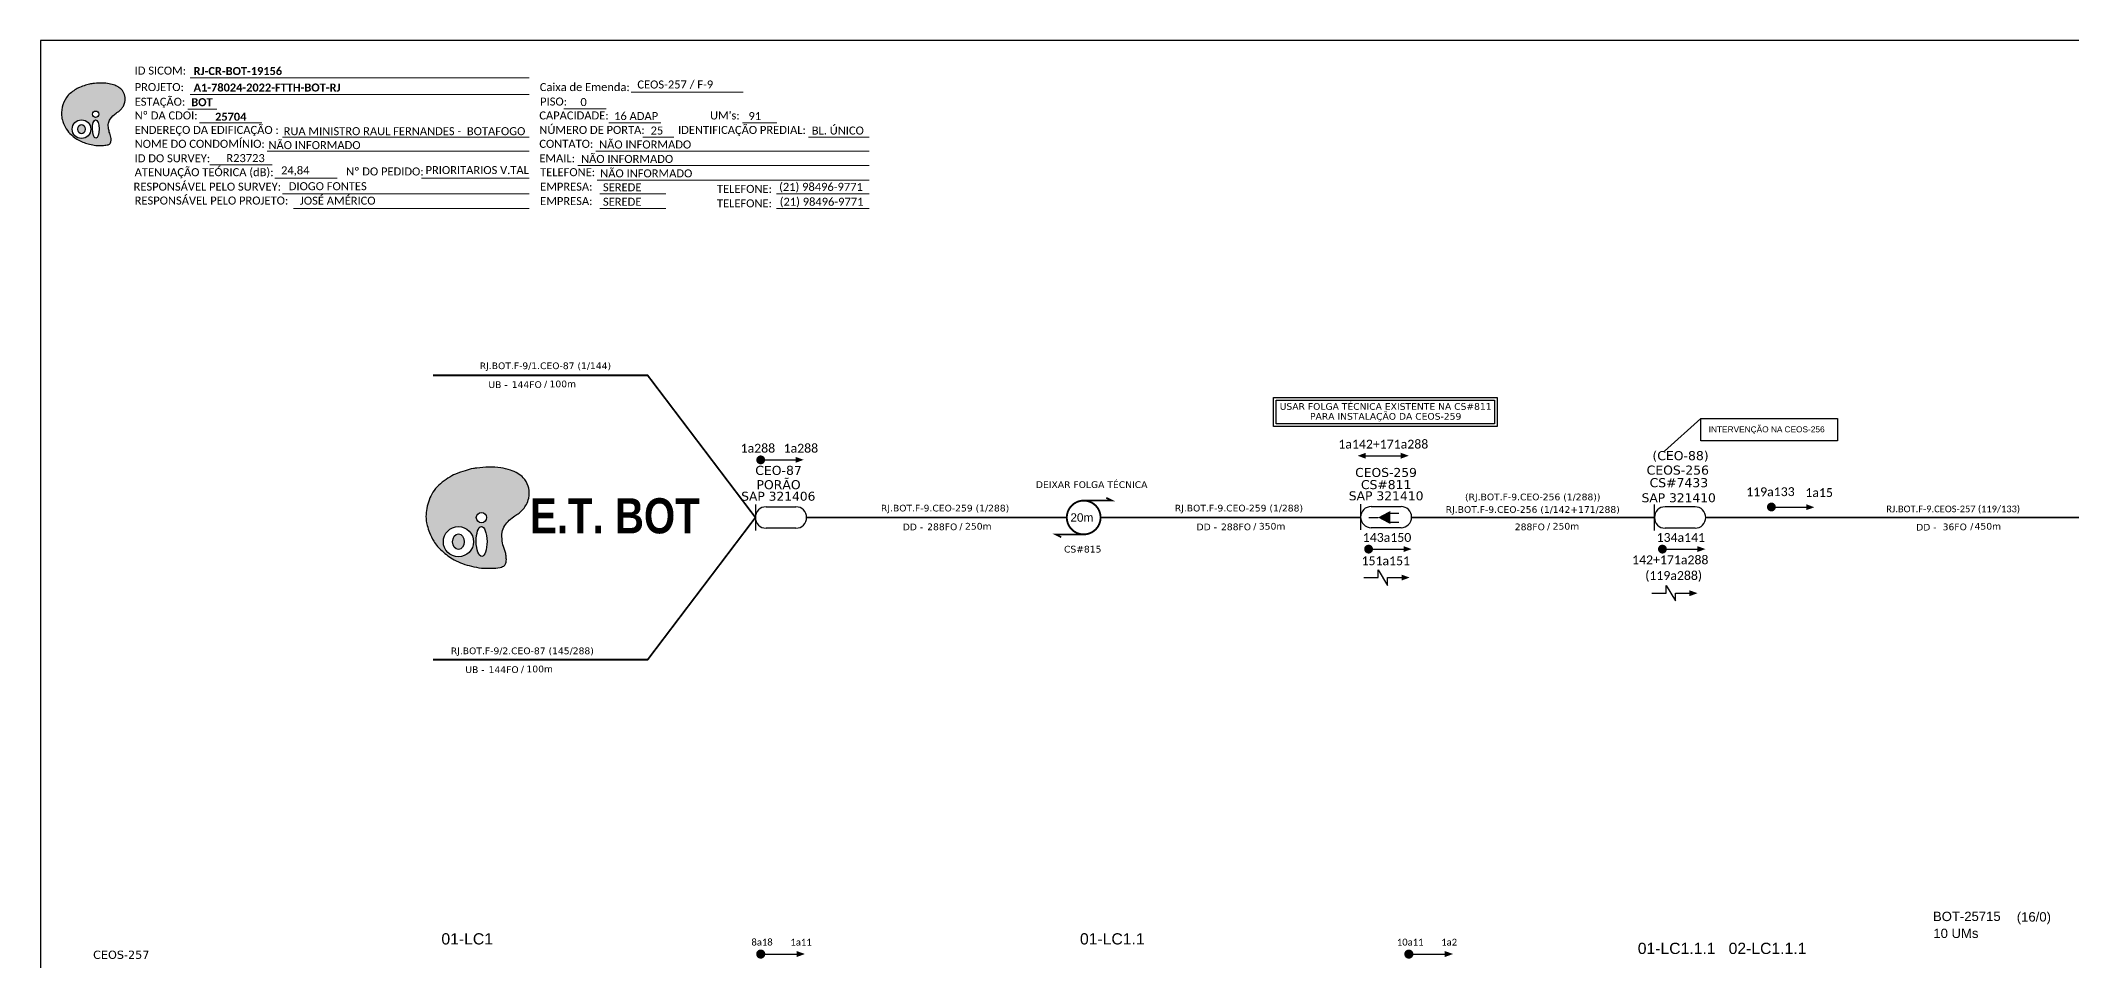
# Model space of a CAD drawing. Extents: x -86 to 1625, y 705 to 1299.
# Drawn here: x -85.8 to 369.1, y 1093.1 to 1299 of the extents above; entities that cross this region are included whole.
import ezdxf
from ezdxf.enums import TextEntityAlignment as Align

# ---------------------------------------------------------------- set-up
doc = ezdxf.new("R2010")
doc.units = 0
doc.layers.add("20.0-LEGENDA DOS CDO'S", color=1, linetype='Continuous', lineweight=0)
doc.layers.add('40.1-ETIQUETAS', color=1, linetype='Continuous', lineweight=20)
for name, color, linetype in [('20.4-CEOS', 1, 'Continuous'), ('20.5-CABO AÉREO', 1, 'Continuous'), ('20.5-CEO', 1, 'Continuous'), ('E.T.', 7, 'Continuous'), ('SETA', 7, 'Continuous')]:
    doc.layers.add(name, color=color, linetype=linetype)
doc.styles.add('ARIAL', font='arial.ttf')
doc.styles.add('siredit', font='verdana.ttf')
doc.styles.get("Standard").update_dxf_attribs({"font": 'arial.ttf'})
doc.styles.add('SWISS BIT', font='swisscb.ttf')
doc.styles.add('WMF-Calibri0', font='calibri.ttf')
doc.styles.add('WMF-Calibri1', font='calibrib.ttf')

# ---------------------------------------------------------------- blocks, each defined once
blk = doc.blocks.new('OI')
h = blk.add_hatch(color=40)
edge = h.paths.add_edge_path()
edge.add_spline(control_points=[(4.35, -0.67), (3.92, -0.99), (3.26, -1.5), (2.81, -2.59), (2.9, -3.5), (3.06, -4.27), (3.31, -4.85), (3.37, -5.39), (3.4, -5.88), (3.2, -6.4), (2.54, -6.61), (1.65, -6.63), (0.55, -6.67), (-0.56, -6.42), (-1.61, -6.14), (-2.77, -5.61), (-3.92, -4.77), (-4.89, -3.7), (-5.34, -2.65), (-5.6, -1.94), (-5.85, -0.96), (-5.71, 0.47), (-5.1, 2.02), (-4.14, 3.02), (-3.3, 3.61), (-2.37, 4.16), (-1.36, 4.44), (-0.56, 4.7), (0.79, 4.85), (2.24, 4.97), (3.79, 4.57), (4.67, 4.21), (5.44, 3.65), (5.76, 2.99), (6.03, 2.21), (6.01, 1.46), (5.72, 0.64), (5.31, 0.08), (4.88, -0.38), (4.51, -0.55), (4.35, -0.67)], knot_values=[0, 0, 0, 0, 1.60434, 2.417191, 3.427595, 4.282808, 4.776746, 5.304182, 5.888771, 6.258406, 6.858137, 7.79129, 8.986195, 10.124242, 11.187857, 12.242908, 13.953784, 15.414161, 16.515391, 17.349188, 17.675853, 19.552021, 21.515531, 22.568638, 23.63245, 24.621084, 25.782718, 26.745347, 27.142653, 29.870543, 31.004649, 31.921532, 32.709589, 33.801391, 34.042471, 35.192333, 35.971461, 36.628871, 37.254359, 37.836911, 37.836911, 37.836911, 37.836911], degree=3, periodic=0)
h.paths.add_polyline_path([(1.13, -0.87, -1), (-0.04, -0.87, -1)], flags=16)
edge = h.paths.add_edge_path(flags=16)
edge.add_ellipse((0.56, -3.59), major_axis=(-0.02, 1.71), ratio=0.361305, start_angle=0, end_angle=360)
h.paths.add_polyline_path([(-0.36, -3.62, -1), (-3.8, -3.62, -1)], flags=16)
edge = h.paths.add_edge_path(flags=0)
edge.add_ellipse((-2.08, -3.62), major_axis=(0, 0.885), ratio=0.758294, start_angle=0, end_angle=360)
at = {"color": 40}
for centre, radius in [((-2.08, -3.62), 1.72), ((0.54, -0.87), 0.587)]:
    blk.add_circle(centre, radius, dxfattribs=at)
blk.add_ellipse((-2.08, -3.62), major_axis=(0, 0.885), ratio=0.758294, start_param=-3.141592653589792, end_param=3.141592653589792, dxfattribs=at)
blk.add_ellipse((0.56, -3.59), major_axis=(-0.02, 1.71), ratio=0.361305, dxfattribs=at)
at = {"color": 40, "start_tangent": (-0.800898, -0.598801), "end_tangent": (-0.800898, -0.598801)}
blk.add_spline([(4.35, -0.67), (3.2, -1.78), (2.9, -2.54), (2.92, -3.55), (3.12, -4.38), (3.28, -4.85), (3.37, -5.37), (3.35, -5.95), (3.2, -6.29), (2.66, -6.55), (1.73, -6.63), (0.54, -6.62), (-0.58, -6.41), (-1.6, -6.11), (-2.56, -5.67), (-3.95, -4.67), (-4.89, -3.56), (-5.37, -2.56), (-5.64, -1.78), (-5.72, -1.46), (-5.63, 0.42), (-4.84, 2.22), (-4.13, 2.99), (-3.27, 3.62), (-2.4, 4.09), (-1.3, 4.47), (-0.37, 4.72), (0.02, 4.77), (2.75, 4.8), (3.85, 4.53), (4.69, 4.16), (5.31, 3.68), (5.85, 2.73), (5.93, 2.5), (5.94, 1.35), (5.67, 0.62), (5.29, 0.08), (4.84, -0.36), (4.35, -0.67)], degree=3, dxfattribs=at)

msp = doc.modelspace()

# ---------------------------------------------------------------- hatches: boundary and pattern name
at = {"layer": 'E.T.'}
h = msp.add_hatch(color=40, dxfattribs=at)
edge = h.paths.add_edge_path()
edge.add_spline(control_points=[(20.4, 1192.64), (19.56, 1192.01), (18.25, 1191.01), (17.37, 1188.86), (17.54, 1187.07), (17.85, 1185.56), (18.35, 1184.43), (18.48, 1183.37), (18.53, 1182.4), (18.14, 1181.39), (16.84, 1180.97), (15.09, 1180.92), (12.93, 1180.85), (10.74, 1181.33), (8.68, 1181.89), (6.39, 1182.94), (4.14, 1184.59), (2.23, 1186.7), (1.35, 1188.76), (0.83, 1190.15), (0.36, 1192.08), (0.63, 1194.88), (1.83, 1197.94), (3.7, 1199.89), (5.36, 1201.06), (7.19, 1202.13), (9.16, 1202.69), (10.74, 1203.21), (13.4, 1203.5), (16.24, 1203.72), (19.29, 1202.95), (21.01, 1202.23), (22.53, 1201.13), (23.17, 1199.85), (23.7, 1198.31), (23.65, 1196.82), (23.08, 1195.21), (22.29, 1194.11), (21.42, 1193.22), (20.7, 1192.87), (20.4, 1192.64)], knot_values=[0, 0, 0, 0, 1.60434, 2.417191, 3.427595, 4.282808, 4.776746, 5.304182, 5.888771, 6.258406, 6.858137, 7.79129, 8.986195, 10.124242, 11.187857, 12.242908, 13.953784, 15.414161, 16.515391, 17.349188, 17.675853, 19.552021, 21.515531, 22.568638, 23.63245, 24.621084, 25.782718, 26.745347, 27.142653, 29.870543, 31.004649, 31.921532, 32.709589, 33.801391, 34.042471, 35.192333, 35.971461, 36.628871, 37.254359, 37.836911, 37.836911, 37.836911, 37.836911], degree=3, periodic=0)
edge = h.paths.add_edge_path(flags=16)
edge.add_ellipse((12.91, 1192.24), major_axis=(1.15, 0), ratio=1, start_angle=180, end_angle=360, ccw=False)
edge.add_ellipse((12.91, 1192.24), major_axis=(-1.15, 0), ratio=1, start_angle=180, end_angle=360, ccw=False)
edge = h.paths.add_edge_path(flags=16)
edge.add_ellipse((12.95, 1186.91), major_axis=(-0.04, 3.36), ratio=0.361305, start_angle=0, end_angle=360)
edge = h.paths.add_edge_path(flags=16)
edge.add_ellipse((7.76, 1186.85), major_axis=(3.38, 0), ratio=1, start_angle=180, end_angle=360, ccw=False)
edge.add_ellipse((7.76, 1186.85), major_axis=(-3.38, 0), ratio=1, start_angle=180, end_angle=360, ccw=False)
edge = h.paths.add_edge_path(flags=0)
edge.add_ellipse((7.76, 1186.85), major_axis=(0, 1.74), ratio=0.758294, start_angle=0, end_angle=360)

# ---------------------------------------------------------------- linework, layer by layer
at = {"color": 7}
for p, q in [((277.91, 1207.1), (286.06, 1214.46)), ((286.06, 1214.46), (316.68, 1214.46)), ((286.06, 1209.42), (286.06, 1214.46)), ((316.68, 1214.46), (316.68, 1209.42)), ((316.68, 1209.42), (286.06, 1209.42))]:
    msp.add_line(p, q, dxfattribs=at)
msp.add_lwpolyline([(-85.84, 705.02), (752.73, 705.02), (752.73, 1299.02), (-85.84, 1299.02), (-85.84, 705.02)])
at = {"color": 7, "lineweight": 0}
for points in [[(-52.37, 1290.67), (23.61, 1290.67)], [(46.45, 1287.47), (71.58, 1287.47)], [(-52.88, 1283.7), (-46.33, 1283.7)], [(-52.37, 1286.98), (23.61, 1286.98)], [(31.4, 1283.75), (40.89, 1283.75)], [(-50.22, 1280.63), (-36.28, 1280.63)], [(41.45, 1280.63), (53.07, 1280.63)], [(71.39, 1280.63), (79.06, 1280.63)], [(-35.06, 1274.28), (23.61, 1274.28)], [(-31.65, 1277.4), (23.61, 1277.4)], [(38.57, 1274.28), (99.79, 1274.28)], [(49.04, 1277.4), (55.98, 1277.4)], [(86.21, 1277.4), (99.77, 1277.4)], [(-47.9, 1271.22), (-33.96, 1271.22)], [(34.53, 1271.05), (99.79, 1271.05)], [(-33.37, 1268.25), (-19.42, 1268.25)], [(-0.53, 1268.26), (23.62, 1268.26)], [(38.81, 1267.81), (99.79, 1267.81)], [(-31.65, 1264.7), (23.61, 1264.7)], [(-29.16, 1261.46), (23.61, 1261.46)], [(39.42, 1264.7), (54.22, 1264.7)], [(39.42, 1261.46), (54.22, 1261.46)], [(79.02, 1264.7), (99.79, 1264.7)], [(79.02, 1261.46), (99.79, 1261.46)]]:
    msp.add_lwpolyline(points, dxfattribs=at)
at = {"color": 7}
for points in [[(190.35, 1219.15), (240.47, 1219.15), (240.47, 1212.64), (190.35, 1212.64)], [(190.95, 1218.55), (239.87, 1218.55), (239.87, 1213.24), (190.95, 1213.24)]]:
    msp.add_lwpolyline(points, close=True, dxfattribs=at)
for points, const_width in [([(74.98, 1205.17, 1), (75.97, 1205.17, 1)], 0.99), ([(147.83, 1196.05, 1.000012), (147.83, 1188.49, 0.999978)], 0.42), ([(301.39, 1194.62, 1), (302.38, 1194.62, 1)], 0.99), ([(211.16, 1185.19, 1), (212.15, 1185.19, 1)], 0.99), ([(276.98, 1185.19, 1), (277.97, 1185.19, 1)], 0.99), ([(74.97, 1094.53, 1), (75.99, 1094.53, 1)], 1.02), ([(220.16, 1094.53, 1), (221.18, 1094.53, 1)], 1.02)]:
    msp.add_lwpolyline(points, format="xyb", close=True, dxfattribs=dict(at, const_width=const_width))
at = {"color": 7, "const_width": 0.394}
for points in [[(147.83, 1196.05), (154.13, 1196.05), (152.87, 1196.68)], [(147.83, 1188.49), (141.53, 1188.49), (142.79, 1187.86)]]:
    msp.add_lwpolyline(points, dxfattribs=at)
at = {"color": 7}
for points in [[(213.78, 1178.82), (213.78, 1180.58), (215.87, 1177.08), (215.88, 1178.82)], [(278.28, 1175.32), (278.28, 1177.08), (280.37, 1173.58), (280.37, 1175.32)]]:
    msp.add_lwpolyline(points, dxfattribs=at)
at = {"layer": '20.4-CEOS', "color": 7}
for p, q in [((284.79, 1194.66), (278.08, 1194.66)), ((284.79, 1189.87), (278.08, 1189.87))]:
    msp.add_line(p, q, dxfattribs=at)
for points in [[(211.73, 1192.27), (213.76, 1192.27)], [(216.41, 1193.22), (218.45, 1193.22)], [(275.69, 1189.38), (275.69, 1195.15)], [(216.41, 1191.23), (218.45, 1191.23)]]:
    msp.add_lwpolyline(points, dxfattribs=at)
msp.add_lwpolyline([(213.76, 1192.27, 0, 2.95, 0), (216.54, 1192.27, 2.95, 2.95, 0)], format="xyseb", dxfattribs=at)
for centre, start, end in [((278.08, 1192.27), 90, 270), ((284.79, 1192.27), 270, 90)]:
    msp.add_arc(centre, 2.39, start, end, dxfattribs=at)
at = {"layer": '20.5-CABO AÉREO', "color": 7, "ltscale": 50, "const_width": 0.4}
for points in [[(2.08, 1224.09), (50.15, 1224.09), (74.29, 1192.27)], [(2.08, 1160.44), (50.15, 1160.44), (74.29, 1192.27)], [(85.79, 1192.27), (144.05, 1192.27)], [(151.61, 1192.27), (209.87, 1192.27)], [(221.37, 1192.27), (275.69, 1192.27)], [(287.19, 1192.27), (375.53, 1192.27)]]:
    msp.add_lwpolyline(points, dxfattribs=at)
at = {"layer": '20.5-CEO', "color": 7}
for p, q in [((76.68, 1194.66), (83.38, 1194.66)), ((212.25, 1194.73), (218.92, 1194.73)), ((83.38, 1189.88), (76.68, 1189.88)), ((218.92, 1189.97), (212.25, 1189.97))]:
    msp.add_line(p, q, dxfattribs=at)
for points in [[(74.29, 1195.15), (74.29, 1189.39)], [(209.87, 1195.22), (209.87, 1189.48)]]:
    msp.add_lwpolyline(points, dxfattribs=at)
for centre, radius, start, end in [((76.68, 1192.27), 2.39, 90, 270), ((83.38, 1192.27), 2.39, 270, 90), ((212.25, 1192.35), 2.38, 90, 270), ((218.92, 1192.35), 2.38, 270, 90)]:
    msp.add_arc(centre, radius, start, end, dxfattribs=at)
at = {"layer": 'E.T.', "color": 40}
for centre, major_axis, ratio in [((12.91, 1192.24), (1.15, 0), 1), ((7.76, 1186.85), (3.38, 0), 1), ((12.95, 1186.91), (-0.04, 3.36), 0.361305)]:
    msp.add_ellipse(centre, major_axis=major_axis, ratio=ratio, dxfattribs=at)
msp.add_ellipse((7.76, 1186.85), major_axis=(0, 1.74), ratio=0.758294, start_param=-3.141592653589792, end_param=3.141592653589792, dxfattribs=at)
at = {"layer": 'E.T.', "color": 40, "start_tangent": (-0.800898, -0.598801), "end_tangent": (-0.800898, -0.598801)}
msp.add_spline([(20.4, 1192.64), (18.12, 1190.46), (17.54, 1188.97), (17.59, 1186.99), (17.97, 1185.35), (18.3, 1184.44), (18.46, 1183.41), (18.44, 1182.26), (18.14, 1181.6), (17.08, 1181.09), (15.25, 1180.92), (12.9, 1180.95), (10.7, 1181.36), (8.7, 1181.95), (6.81, 1182.81), (4.09, 1184.78), (2.23, 1186.97), (1.3, 1188.92), (0.76, 1190.47), (0.61, 1191.1), (0.79, 1194.78), (2.32, 1198.32), (3.74, 1199.83), (5.42, 1201.07), (7.12, 1202), (9.28, 1202.74), (11.11, 1203.23), (11.89, 1203.33), (17.25, 1203.39), (19.41, 1202.86), (21.06, 1202.13), (22.28, 1201.18), (23.35, 1199.32), (23.5, 1198.87), (23.51, 1196.61), (22.98, 1195.17), (22.25, 1194.11), (21.36, 1193.26), (20.4, 1192.64)], degree=3, dxfattribs=at)
at = {"layer": 'SETA', "color": 7}
for points in [[(211.02, 1206.09), (219.53, 1206.09)], [(75.47, 1205.17), (83.98, 1205.17)], [(301.88, 1194.62), (310.39, 1194.56)], [(211.65, 1185.19), (220.17, 1185.19)], [(277.47, 1185.19), (285.98, 1185.19)], [(210.62, 1178.82), (213.78, 1178.82)], [(215.88, 1178.82), (219.04, 1178.82)], [(275.12, 1175.32), (278.28, 1175.32)], [(280.37, 1175.32), (283.54, 1175.32)], [(75.48, 1094.53), (84.22, 1094.53)], [(220.67, 1094.53), (229.41, 1094.53)]]:
    msp.add_lwpolyline(points, dxfattribs=at)
for points in [[(83.3, 1205.84), (85.11, 1205.18), (83.3, 1204.52)], [(211.02, 1206.75), (209.21, 1206.09), (211.02, 1205.43)], [(218.85, 1206.76), (220.66, 1206.1), (218.85, 1205.44)], [(309.71, 1195.24), (311.52, 1194.56), (309.7, 1193.92)], [(219.48, 1185.86), (221.3, 1185.2), (219.48, 1184.54)], [(285.3, 1185.86), (287.12, 1185.2), (285.3, 1184.54)], [(219.04, 1179.48), (220.85, 1178.82), (219.04, 1178.16)], [(283.54, 1175.98), (285.35, 1175.32), (283.54, 1174.66)], [(83.52, 1095.22), (85.38, 1094.55), (83.52, 1093.87)], [(228.71, 1095.22), (230.57, 1094.55), (228.71, 1093.87)]]:
    msp.add_solid(points, dxfattribs=at)

# ---------------------------------------------------------------- block references
at = {"color": 7, "xscale": 1.213923925163967, "yscale": 1.213923925163967, "zscale": 1.213923925163967, "rotation": 0.1532896023949059}
msp.add_blockref('OI', (-74.17, 1283.61), dxfattribs=at)

# ---------------------------------------------------------------- texts
at = {"color": 7, "lineweight": 0, "style": 'WMF-Calibri0'}
for s, height, p in [('ID SICOM:', 1.793, (-64.77, 1291.42)), ('PROJETO:', 1.793, (-64.77, 1287.73)), ('Caixa de Emenda:', 1.7927, (25.99, 1287.73)), ('ESTAÇÃO:', 1.793, (-64.77, 1284.45)), ('Nº DA CDOI:', 1.7927, (-64.77, 1281.38)), ('CAPACIDADE:', 1.7927, (25.88, 1281.38)), ('PISO:', 1.793, (26.06, 1284.49)), ("UM's:", 1.793, (64.12, 1281.38)), ('ENDEREÇO DA EDIFICAÇÃO :', 1.7927, (-64.77, 1278.14)), ('NÚMERO DE PORTA:', 1.7927, (25.88, 1278.14)), ('IDENTIFICAÇÃO PREDIAL:', 1.7927, (56.96, 1278.14)), ('NOME DO CONDOMÍNIO:', 1.7927, (-64.77, 1275.03)), ('CONTATO:', 1.793, (25.88, 1275.03)), ('ATENUAÇÃO TEÓRICA (dB):', 1.7927, (-64.77, 1268.68)), ('ID DO SURVEY:', 1.7927, (-64.77, 1271.79)), ('Nº DO PEDIDO:', 1.7927, (-17.4, 1268.84)), ('EMAIL:', 1.793, (25.88, 1271.79)), ('TELEFONE:', 1.793, (26.06, 1268.68)), ('RESPONSÁVEL PELO SURVEY:', 1.7927, (-65.01, 1265.44)), ('EMPRESA:', 1.793, (26.06, 1265.44)), ('TELEFONE:', 1.793, (65.67, 1264.94)), ('RESPONSÁVEL PELO PROJETO:', 1.7927, (-64.77, 1262.33)), ('EMPRESA:', 1.793, (26.06, 1262.21)), ('TELEFONE:', 1.793, (65.67, 1261.7))]:
    msp.add_text(s, height=height, dxfattribs=at).set_placement(p)
at = {"color": 7}
for s, height, style, p in [('RJ-CR-BOT-19156', 1.7927, 'WMF-Calibri1', (-51.57, 1291.32)), ('A1-78024-2022-FTTH-BOT-RJ', 1.7927, 'WMF-Calibri1', (-51.57, 1287.63)), ('CEOS-257 / F-9', 1.7927, 'WMF-Calibri0', (47.84, 1288.31)), ('BOT', 1.793, 'WMF-Calibri1', (-52.09, 1284.35)), ('0', 1.79, 'WMF-Calibri0', (35.09, 1284.38)), ('16 ADAP', 1.793, 'WMF-Calibri0', (42.63, 1281.25)), ('91', 1.793, 'WMF-Calibri0', (72.74, 1281.23)), ('RUA MINISTRO RAUL FERNANDES -  BOTAFOGO', 1.7927, 'WMF-Calibri0', (-31.39, 1277.86)), ('25', 1.793, 'WMF-Calibri0', (50.81, 1278)), ('BL. ÚNICO', 1.793, 'WMF-Calibri0', (86.91, 1278)), ('NÃO INFORMADO', 1.7927, 'WMF-Calibri0', (-34.8, 1274.74)), ('NÃO INFORMADO', 1.7927, 'WMF-Calibri0', (35.23, 1271.65)), ('NÃO INFORMADO', 1.7927, 'WMF-Calibri0', (39.27, 1274.88)), ('R23723', 1.793, 'WMF-Calibri0', (-44.23, 1271.83)), ('24,84', 1.793, 'WMF-Calibri0', (-31.97, 1269.09)), ('PRIORITARIOS V.TAL', 1.7927, 'WMF-Calibri0', (0.4, 1269.15)), ('NÃO INFORMADO', 1.7927, 'WMF-Calibri0', (39.52, 1268.41)), ('DIOGO FONTES', 1.7927, 'WMF-Calibri0', (-30.25, 1265.54)), ('SEREDE', 1.793, 'WMF-Calibri0', (40.13, 1265.3)), ('(21) 98496-9771', 1.7927, 'WMF-Calibri0', (79.6, 1265.39)), ('JOSÉ AMÉRICO', 1.7927, 'WMF-Calibri0', (-27.76, 1262.3)), ('SEREDE', 1.793, 'WMF-Calibri0', (40.13, 1262.06)), ('(21) 98496-9771', 1.7927, 'WMF-Calibri0', (79.73, 1262.06)), ('CEOS-256', 1.332, 'ARIAL', (304.82, 1211.34)), ('01-LC1.1', 2.52, 'ARIAL', (147, 1096.68)), ('01-LC1.1.1', 2.52, 'ARIAL', (271.95, 1094.55)), ('02-LC1.1.1', 2.52, 'ARIAL', (292.31, 1094.55))]:
    msp.add_text(s, height=height, dxfattribs=dict(at, style=style)).set_placement(p)
at = {"color": 7, "style": 'WMF-Calibri1'}
msp.add_text('25704', height=1.793, dxfattribs=at).set_placement((-43.25, 1281.09), align=Align.CENTER)
at = {"color": 7, "style": 'ARIAL'}
msp.add_text('INTERVENÇÃO NA', height=1.3317, dxfattribs=at).set_placement((304.37, 1211.34), align=Align.RIGHT)
at = {"color": 7}
msp.add_text('20m', height=1.89, dxfattribs=at).set_placement((144.85, 1191.32))
at = {"color": 3, "style": 'ARIAL'}
msp.add_text('01-LC1', height=2.52, dxfattribs=at).set_placement((3.95, 1096.68))
at = {"color": 7, "attachment_point": 5}
for s, insert, char_height, width in [('{\\fCalibri|b0|i0|c0|p34;\\C7;1a288}', (74.84, 1207.77), 1.98, 25.1052), ('{\\fCalibri|b0|i0|c0|p34;\\C7;1a288}', (84.47, 1207.77), 1.98, 25.1052), ('{\\fCalibri|b0|i0|c0|p34;\\C7;1a142\\C0;+171a288}', (214.95, 1208.69), 1.98, 25.1052), ('{\\fCalibri|b0|i0|c0|p34;\\C7;1a15}', (312.58, 1197.84), 1.98, 25.1052), ('{\\fCalibri|b0|i0|c0|p34;\\C7;143a150}', (215.78, 1187.79), 1.98, 25.1052), ('{\\fCalibri|b0|i0|c0|p34;\\C7;134a141}', (281.6, 1187.79), 1.98, 25.1052), ('{\\fCalibri|b0|i0|c0|p34;151a151}', (215.5, 1182.56), 1.98, 25.1052), ('{\\fCalibri|b0|i0|c0|p34;142+171a288}', (279.23, 1182.78), 1.98, 25.1052), ('{\\fCalibri|b0|i0|c0|p34;(119a288)}', (279.99, 1179.06), 1.98, 25.1052), ('{\\fCalibri|b0|i0|c0|p34;\\C7;10a11}', (220.97, 1097.2), 1.5246, 25.7747), ('{\\fCalibri|b0|i0|c0|p34;\\C7;1a2}', (229.7, 1097.2), 1.5246, 25.7747)]:
    msp.add_mtext(s, dxfattribs=dict(at, insert=insert, char_height=char_height, width=width))
at = {"color": 7, "insert": (301.67, 1198.02), "char_height": 1.98, "width": 25.1052, "attachment_point": 5, "rotation": 0.2912}
msp.add_mtext('{\\fCalibri|b0|i0|c0|p34;\\C7;119a133}', dxfattribs=at)
at = {"color": 5, "char_height": 1.5246, "width": 25.7747, "attachment_point": 5}
for s, insert in [('{\\fCalibri|b0|i0|c0|p34;\\C7;8a18}', (75.78, 1097.2)), ('{\\fCalibri|b0|i0|c0|p34;\\C7;1a11}', (84.51, 1097.2))]:
    msp.add_mtext(s, dxfattribs=dict(at, insert=insert))
at = {"layer": "20.0-LEGENDA DOS CDO'S", "color": 7, "style": 'ARIAL'}
for s, p in [('BOT-25715', (338.09, 1101.91)), ('10 UMs', (338.17, 1098.12))]:
    msp.add_text(s, height=2.099, rotation=0.118, dxfattribs=at).set_placement(p)
msp.add_text('       (16/0)', height=2.099, rotation=0.118, dxfattribs=at).set_placement((357.84, 1101.81), align=Align.CENTER)
at = {"layer": '20.4-CEOS', "color": 7, "style": 'siredit'}
for s, height, p in [('(CEO-88)', 2.028, (281.53, 1206.12)), ('CEO-87', 2.028, (79.47, 1202.82)), ('PORÃO', 2.028, (79.47, 1199.62)), ('CEOS-256', 2.028, (280.92, 1202.88)), ('CS#7433', 2.028, (281.16, 1200.07)), ('SAP 321406', 2, (79.42, 1197.03)), ('SAP 321410', 2, (281.12, 1196.69))]:
    msp.add_text(s, height=height, dxfattribs=at).set_placement(p, align=Align.MIDDLE_CENTER)
for s, height, p in [('CEOS-259', 2.007, (215.56, 1203.36)), ('CEOS-257', 1.833, (-67.77, 1095.3))]:
    msp.add_text(s, height=height, dxfattribs=at).set_placement(p, align=Align.TOP_CENTER)
at = {"layer": '20.5-CEO', "color": 7, "style": 'siredit'}
for s, p in [('SAP 321410', (215.58, 1198.13)), ('CS#811', (215.58, 1200.64))]:
    msp.add_text(s, height=2.016, dxfattribs=at).set_placement(p, align=Align.TOP_CENTER)
at = {"layer": '40.1-ETIQUETAS', "color": 7, "style": 'siredit'}
for s, p in [('RJ.BOT.F-9/1.CEO-87 (1/144)', (27.24, 1226.23)), ('USAR FOLGA TÉCNICA EXISTENTE NA CS#811', (215.48, 1217.13)), ('PARA INSTALAÇÃO DA CEOS-259', (215.48, 1214.91)), ('DEIXAR FOLGA TÉCNICA', (149.62, 1199.63)), ('(RJ.BOT.F-9.CEO-256 (1/288))', (248.42, 1196.87)), ('RJ.BOT.F-9.CEO-259 (1/288)', (116.78, 1194.37)), ('RJ.BOT.F-9.CEO-259 (1/288)', (182.6, 1194.37)), ('RJ.BOT.F-9.CEO-256 (1/142+171/288)', (248.42, 1194.06)), ('CS#815', (147.61, 1185.18)), ('RJ.BOT.F-9/2.CEO-87 (145/288)', (22.07, 1162.42))]:
    msp.add_text(s, height=1.5, dxfattribs=at).set_placement(p, align=Align.MIDDLE_CENTER)
for s, p in [('UB - ', (19.44, 1222.01)), ('144FO', (26.43, 1222.03)), ('/', (27.64, 1222.17)), ('DD - ', (112.52, 1190.15)), ('288FO', (119.5, 1190.18)), ('/', (120.68, 1190.31)), ('DD - ', (178.34, 1190.15)), ('288FO', (185.32, 1190.17)), ('/', (186.5, 1190.31)), ('288FO', (251.14, 1190.17)), ('/', (252.32, 1190.31)), ('DD - ', (339.55, 1190.09)), ('36FO', (345.67, 1190.17)), ('/', (347.12, 1190.31)), ('UB - ', (14.27, 1158.2)), ('144FO', (21.25, 1158.22)), ('/', (22.46, 1158.36))]:
    msp.add_text(s, height=1.5, dxfattribs=at).set_placement(p, align=Align.MIDDLE_RIGHT)
for s, p in [('100m', (28.17, 1222.17)), ('250m', (121.25, 1190.31)), ('350m', (187.07, 1190.31)), ('250m', (252.89, 1190.31)), ('450m', (347.41, 1190.31)), ('100m', (23, 1158.36))]:
    msp.add_text(s, height=1.5, dxfattribs=at).set_placement(p, align=Align.MIDDLE_LEFT)
at = {"layer": '40.1-ETIQUETAS', "color": 7, "insert": (342.61, 1194.03), "char_height": 1.5, "width": 60.0234, "attachment_point": 5, "style": 'siredit'}
msp.add_mtext('{\\fCalibri|b0|i0|c0|p34;RJ.BOT.F-9.CEOS-257 (119/133\\C0;) }', dxfattribs=at)
at = {"layer": 'E.T.', "color": 40, "style": 'SWISS BIT'}
msp.add_text('E.T. BOT', height=7.861, dxfattribs=at).set_placement((42.81, 1188.72), align=Align.CENTER)

doc.saveas('drawing.dxf')
